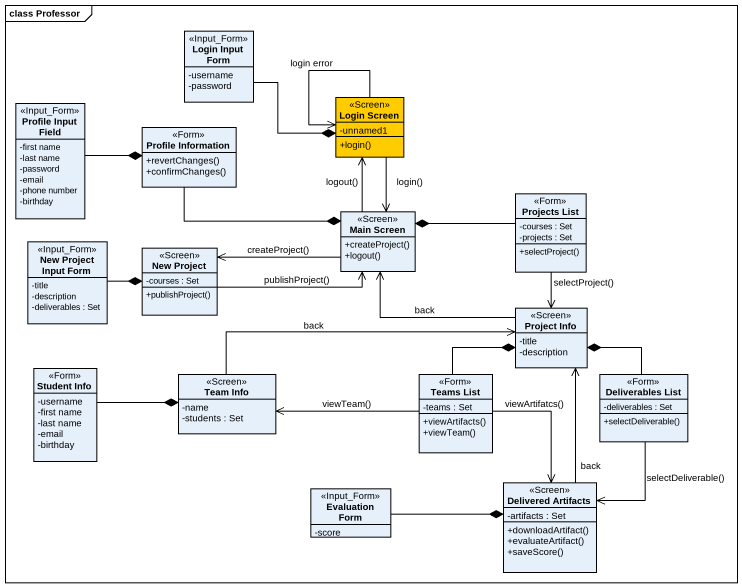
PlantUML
@startuml
mainframe class Professor
hide circle
hide empty members
skinparam classAttributeIconSize 0
class "Login Input Form" as Login_Input_Form <<Input_Form>> {
  -username
  -password
}
class "Profile Input Field" as Profile_Input_Field <<Input_Form>> {
  -first name
  -last name
  -password
  -email
  -phone number
  -birthday
}
class "Profile Information" as Profile_Information <<Form>> {
  +revertChanges()
  +confirmChanges()
}
class "Login Screen" as Login_Screen <<Screen>> #FFCC00 {
  -unnamed1
  +login()
}
class "Projects List" as Projects_List <<Form>> {
  -courses : Set
  -projects : Set
  +selectProject()
}
class "New Project Input Form" as New_Project_Input_Form <<Input_Form>> {
  -title
  -description
  -deliverables : Set
}
class "Main Screen" as Main_Screen <<Screen>> {
  +createProject()
  +logout()
}
class "New Project" as New_Project <<Screen>> {
  -courses : Set
  +publishProject()
}
class "Project Info" as Project_Info <<Screen>> {
  -title
  -description
}
class "Student Info" as Student_Info <<Form>> {
  -username
  -first name
  -last name
  -email
  -birthday
}
class "Team Info" as Team_Info <<Screen>> {
  -name
  -students : Set
}
class "Teams List" as Teams_List <<Form>> {
  -teams : Set
  +viewArtifacts()
  +viewTeam()
}
class "Deliverables List" as Deliverables_List <<Form>> {
  -deliverables : Set
  +selectDeliverable()
}
class "Evaluation Form" as Evaluation_Form <<Input_Form>> {
  -score
}
class "Delivered Artifacts" as Delivered_Artifacts <<Screen>> {
  -artifacts : Set
  +downloadArtifact()
  +evaluateArtifact()
  +saveScore()
}
Profile_Information *-left- Profile_Input_Field
Login_Screen *-left- Login_Input_Form
Login_Screen --> Login_Screen : login error
Login_Screen --> Main_Screen : login()
Projects_List --> Project_Info : selectProject()
Main_Screen *-left- Profile_Information
Main_Screen -up-> Login_Screen : logout()
Main_Screen *-right- Projects_List
Main_Screen -left-> New_Project : createProject()
New_Project *-left- New_Project_Input_Form
New_Project -right-> Main_Screen : publishProject()
Project_Info -left-> Main_Screen : back
Project_Info *-- Teams_List
Project_Info *-- Deliverables_List
Team_Info -right-> Project_Info : back
Team_Info *-left- Student_Info
Teams_List -left-> Team_Info : viewTeam()
Teams_List --> Delivered_Artifacts : viewArtifatcs()
Deliverables_List --> Delivered_Artifacts : selectDeliverable()
Delivered_Artifacts -up-> Project_Info : back
Delivered_Artifacts *-left- Evaluation_Form
@enduml
